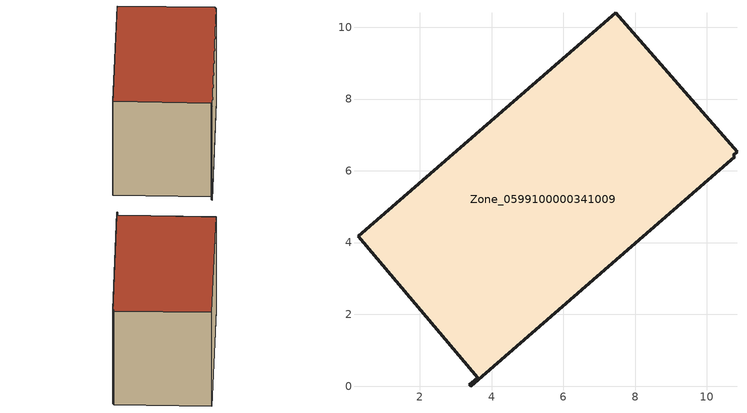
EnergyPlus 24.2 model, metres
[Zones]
Zone_0599100000341009
 floor ground (C_G): 3.38,0.04 3.61,0.24 0.29,4.18 7.46,10.4 10.84,6.53 10.73,6.44 10.77,6.4 3.42,0 z0
 wall outside (C_F): 3.61,0.24 3.38,0.04 3.42,0 10.77,6.4 10.73,6.44 10.84,6.53 7.46,10.4 0.29,4.18 3.61,0.24 z0:5.77
 roof outside (C_R): 10.73,6.44 10.84,6.53 7.46,10.4 0.29,4.18 3.61,0.24 3.38,0.04 3.42,0 10.77,6.4 z5.77
[BUILDING]
Pand.0599100000341009: North Axis=0; Terrain=City; Loads Convergence Tolerance Value=0.04; Temperature Convergence Tolerance Value=0.4; Solar Distribution=FullExterior; Maximum Number of Warmup Days=25; Minimum Number of Warmup Days=1
[Site:Location]
Rotterdam.The.Hague.AP_ZH_NLD Design_Conditions: Latitude=51.96; Longitude=4.45; Time Zone=1; Elevation=-4.5
[SITE:GROUNDTEMPERATURE:BUILDINGSURFACE]
18, 18, 18, 18, 18, 18, 18, 18, 18, 18, 18, 18
[MATERIAL] Thermal Absorptance=0.9; Solar Absorptance=0.7; Visible Absorptance=0.7
Name | Roughness | Thickness | Conductivity | Density | Specific Heat
G.TI.1992-2005 | MediumSmooth | 0.15 | 0.06 | 540 | 1210
F.TI.1992-2005 | Rough | 0.3 | 0.12 | 1920 | 840
R.TI.1992-2005 | MediumRough | 0.2 | 0.08 | 1500 | 1000
[CONSTRUCTION]
C_G: G.TI.1992-2005
C_F: F.TI.1992-2005
C_R: R.TI.1992-2005
[ZONE]
Zone_0599100000341009: Type=1; Multiplier=1; Ceiling Height=Autocalculate; Volume=Autocalculate; Floor Area=autocalculate; Part of Total Floor Area=Yes
[ZONEINFILTRATION:DESIGNFLOWRATE]
Infil_Zone_0599100000341009: Zone or ZoneList or Space or SpaceList=Zone_0599100000341009; Schedule=AlwaysOn; Design Flow Rate Calculation Method=Flow/Area; Flow Rate per Floor Area=0.0015; Constant Term Coefficient=1; Temperature Term Coefficient=0; Velocity Term Coefficient=0; Velocity Squared Term Coefficient=0
[HVACTEMPLATE:ZONE:IDEALLOADSAIRSYSTEM]
Zone_0599100000341009: Maximum Heating Supply Air Temperature=50; Minimum Cooling Supply Air Temperature=13; Maximum Heating Supply Air Humidity Ratio=0.0156; Minimum Cooling Supply Air Humidity Ratio=0.0077; Heating Limit=NoLimit; Cooling Limit=NoLimit; Dehumidification Control Type=ConstantSensibleHeatRatio; Cooling Sensible Heat Ratio=0.7; Dehumidification Setpoint=60; Humidification Control Type=None; Humidification Setpoint=30; Outdoor Air Method=None; Outdoor Air Flow Rate per Person=0.00944; Outdoor Air Flow Rate per Zone Floor Area=0; Outdoor Air Flow Rate per Zone=0; Demand Controlled Ventilation Type=None; Outdoor Air Economizer Type=NoEconomizer; Heat Recovery Type=None; Sensible Heat Recovery Effectiveness=0.7; Latent Heat Recovery Effectiveness=0.65
[ZONECONTROL:THERMOSTAT]
ThermostatControl_Zone_0599100000341009: Zone or ZoneList=Zone_0599100000341009; Control Type Schedule=DualSetpointControlType; Control 1=Thermostat_Zone_0599100000341009; Temperature Difference Between Cutout And Setpoint=0
[THERMOSTATSETPOINT:DUALSETPOINT]
Thermostat_Zone_0599100000341009: Heating Setpoint Temperature Schedule=HeatingSetpoint_Zone_0599100000341009; Cooling Setpoint Temperature Schedule=CoolingSetpoint_Zone_0599100000341009
[SCHEDULE:COMPACT]
HeatingSetpoint_Zone_0599100000341009: Through: 12/31, For: AllDays, Until: 24:00, 21
CoolingSetpoint_Zone_0599100000341009: Through: 12/31, For: AllDays, Until: 24:00, 24
DualSetpointControlType: Through: 12/31, For: AllDays, Until: 24:00, 4
AlwaysOn: Through: 12/31, For: AllDays, Until: 24:00, 1
